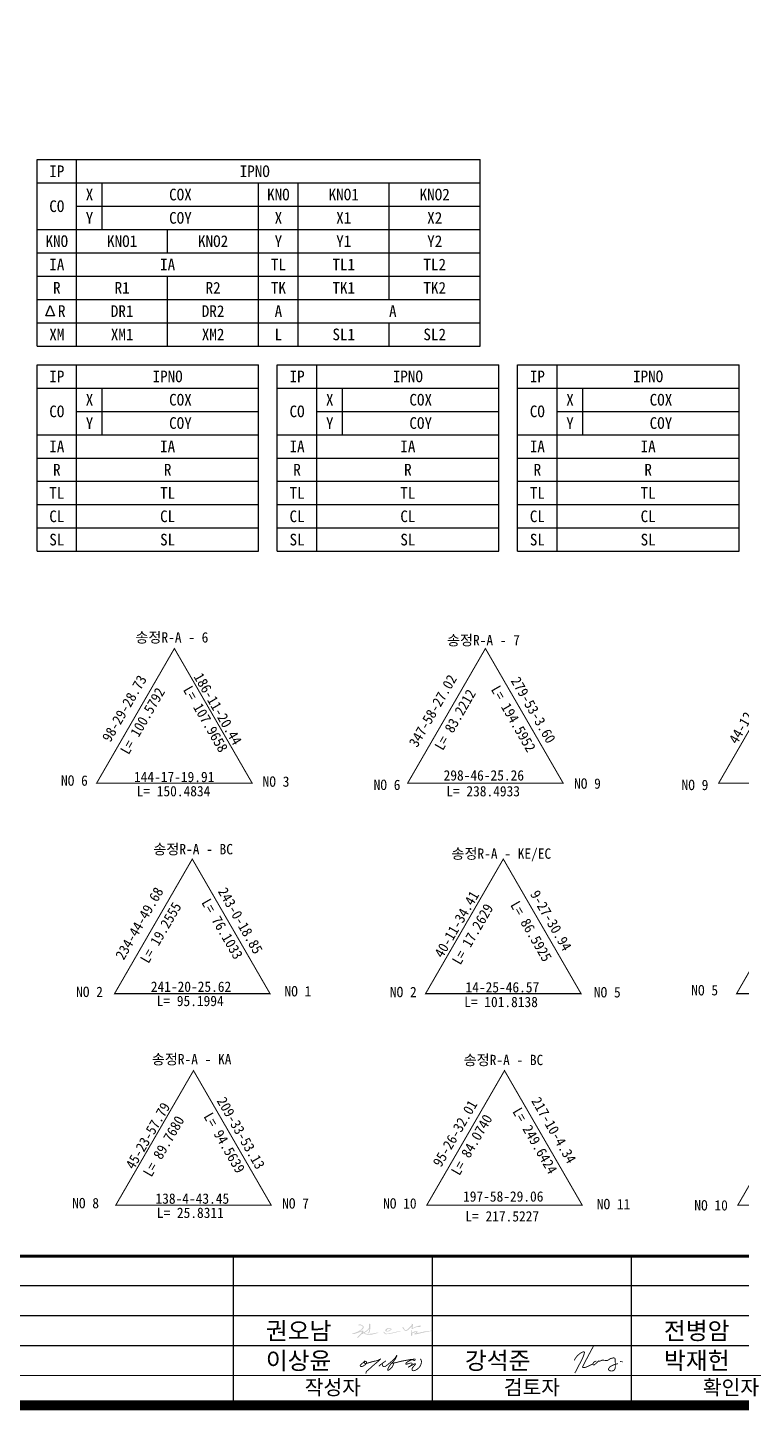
# Model space of a CAD drawing. Header units: millimetres. Extents: x 6226 to 8245, y 797 to 2223.
# Drawn here: x 7258 to 7602, y 843 to 1510 of the extents above; entities that cross this region are included whole.
import ezdxf
from ezdxf.enums import TextEntityAlignment as Align

# ---------------------------------------------------------------- set-up
doc = ezdxf.new("R2010")
doc.units = ezdxf.units.MM
for name, color, linetype in [('CA-ALGN-IPLN', 1, 'Continuous'), ('CA-ALGN-TEXT', 3, 'Continuous'), ('CA-TABL-LIN1', 4, 'Continuous'), ('CA-TABL-LIN2', 1, 'Continuous'), ('CA-TABL-TEX1', 6, 'Continuous'), ('CA-TABL-TEX2', 3, 'Continuous'), ('CA-TEXT', 3, 'Continuous'), ('CX-BORD', 3, 'Continuous'), ('CX-BORD-LIN1', 4, 'Continuous'), ('CX-BORD-LIN2', 3, 'Continuous'), ('CX-BORD-TEX2', 7, 'Continuous'), ('CX-BORD-TEX3', 6, 'Continuous')]:
    doc.layers.add(name, color=color, linetype=linetype)
doc.styles.add('GTXT', font='DotumChe.ttf')
doc.styles.add('TB_TEXT', font='DotumChe.ttf')
doc.styles.add('TB_WBTXT', font='H2GTRE.TTF')
doc.styles.add('TB_WMTXT', font='DotumChe.ttf')

# ---------------------------------------------------------------- blocks, each defined once
blk = doc.blocks.new('CXBLKA1-KHCA')
at = {"layer": 'CX-BORD-TEX3'}
h = blk.add_hatch(color=256, dxfattribs=at)
h.paths.add_polyline_path([(481.93, 15.09), (481.68, 15.1), (481.75, 14.96), (481.72, 14.16), (481.66, 14.08), (481.87, 13.97), (481.97, 14.14), (481.94, 14.52), (482.13, 14.55), (482.57, 14.75), (482.75, 14.73), (482.51, 14.47), (482.34, 14.39), (482.35, 14.28), (482.77, 14.29), (484.64, 14.73), (486.14, 15), (486.02, 15.04), (484.55, 14.88), (482.96, 14.53), (482.82, 14.46), (482.73, 14.5), (482.99, 14.68), (483.02, 14.84), (482.75, 14.89), (482.47, 14.88), (481.97, 14.65), (481.93, 14.68)])
h.paths.add_polyline_path([(480.18, 15.71), (480.24, 15.63), (480.44, 15.22), (480.58, 15.09), (480.73, 15.08), (481.25, 15.51), (481.83, 16.14), (481.87, 16.19), (481.86, 16.4), (482.11, 16.34), (482.02, 15.59), (482.11, 15.56), (482.64, 15.82), (483.5, 16.05), (483.73, 16.03), (483.67, 15.89), (483.43, 15.76), (482.75, 15.72), (482.09, 15.44), (481.99, 15.32), (481.8, 15.33), (481.84, 15.53), (481.87, 15.92), (481.57, 15.57), (481.22, 15.23), (480.76, 14.94), (480.49, 14.96), (480.11, 15.44), (479.94, 15.61), (479.99, 15.7)])
h.paths.add_polyline_path([(476.3, 14.78), (476.28, 14.78), (476.36, 14.73), (476.42, 14.66), (476.61, 14.45), (477.01, 14.41), (477.67, 14.54), (479.04, 14.86), (479.5, 14.94), (479.62, 14.91), (479.19, 14.79), (477.97, 14.49), (477.16, 14.32), (476.62, 14.31), (476.25, 14.52), (476.19, 14.71), (476.21, 14.82)])
h.paths.add_polyline_path([(476.88, 15.46), (476.74, 15.36), (476.53, 15.14), (476.57, 14.94), (476.82, 14.84), (477.28, 14.88), (477.79, 15.22), (477.77, 15.4), (477.62, 15.46), (477.12, 15.48), (477.03, 15.55)])
h.paths.add_polyline_path([(476.93, 15.29), (476.89, 15.22), (476.76, 15.02), (476.83, 14.94), (477.19, 15), (477.58, 15.24), (477.6, 15.33), (477.12, 15.35)], flags=16)
h.paths.add_polyline_path([(471.54, 16.27), (471.1, 16.24), (471.09, 16.19), (471.13, 16.11), (471.59, 16.12), (472, 15.88), (471.98, 15.61), (471.72, 15.27), (471.08, 14.85), (470.11, 14.48), (469.86, 14.48), (469.97, 14.34), (470.19, 14.32), (471.26, 14.68), (471.9, 14.85), (471.84, 14.67), (470.88, 13.69), (470.88, 13.61), (471.06, 13.59), (471.77, 14.33), (471.99, 14.32), (472.08, 14.48), (472.22, 14.51), (472.42, 14.34), (472.85, 14.24), (473.85, 14.23), (475.16, 14.58), (475.17, 14.63), (474.83, 14.62), (473.8, 14.41), (472.93, 14.33), (472.38, 14.54), (472.46, 14.67), (472.85, 14.9), (473.3, 15.34), (473.3, 15.12), (473.21, 14.71), (472.93, 14.52), (473.17, 14.48), (473.4, 14.71), (473.5, 15.3), (473.52, 16.32), (473.38, 16.41), (473.24, 16.39), (473.27, 15.61), (473.26, 15.56), (472.86, 15.11), (472.3, 14.73), (472.17, 14.72), (472.1, 14.64), (472.05, 14.69), (472.15, 14.87), (472.13, 15.01), (471.87, 15.02), (471.21, 14.78), (471.8, 15.14), (472.19, 15.56), (472.2, 15.88), (471.97, 16.07)])
at = {"layer": 'CX-BORD-LIN1', "const_width": 2}
blk.add_lwpolyline([(796, 0), (0, 0), (0, 554), (796, 554)], close=True, dxfattribs=at)
at = {"layer": 'CX-BORD-LIN1'}
for points, const_width in [([(796, 30), (0, 30)], 0.6), ([(566, 6), (270, 6)], 0.2)]:
    blk.add_lwpolyline(points, dxfattribs=dict(at, const_width=const_width))
for points in [[(446, 0), (446, 30)], [(486, 0), (486, 30)], [(526, 0), (526, 30)]]:
    blk.add_lwpolyline(points, dxfattribs=at)
at = {"layer": 'CX-BORD-LIN2'}
for points in [[(566, 24), (270, 24)], [(566, 18), (270, 18)], [(566, 12), (270, 12)]]:
    blk.add_lwpolyline(points, dxfattribs=at)
at = {"layer": 'CX-BORD-TEX3', "const_width": 0.18}
for points in [[(518.44, 12.06), (518.19, 11.58), (517.93, 11.1), (517.67, 10.61), (517.41, 10.12), (517.17, 9.67), (516.94, 9.24), (516.74, 8.86), (516.57, 8.54), (516.44, 8.28), (516.34, 8.08), (516.27, 7.94), (516.22, 7.84), (516.19, 7.77), (516.18, 7.73), (516.18, 7.71), (516.18, 7.7), (516.19, 7.69), (516.2, 7.68), (516.21, 7.67), (516.22, 7.66), (516.23, 7.65), (516.24, 7.64), (516.26, 7.63), (516.27, 7.63), (516.28, 7.62), (516.3, 7.61), (516.31, 7.61), (516.33, 7.6), (516.35, 7.6), (516.36, 7.6), (516.38, 7.59), (516.4, 7.59), (516.42, 7.59), (516.44, 7.59), (516.46, 7.59), (516.48, 7.59), (516.51, 7.59), (516.53, 7.59), (516.56, 7.59), (516.58, 7.6), (516.61, 7.6), (516.64, 7.61), (516.68, 7.62), (516.73, 7.63), (516.78, 7.65), (516.85, 7.68), (516.93, 7.71), (517.03, 7.75), (517.15, 7.8), (517.28, 7.86), (517.42, 7.92), (517.58, 7.99), (517.74, 8.07), (517.9, 8.15), (518.06, 8.23), (518.22, 8.32)], [(472.49, 8.98), (472.36, 8.85), (472.25, 8.74), (472.15, 8.65), (472.07, 8.57), (471.99, 8.51), (471.93, 8.46), (471.88, 8.42), (471.83, 8.38), (471.79, 8.34), (471.75, 8.31), (471.71, 8.28), (471.68, 8.24), (471.65, 8.21), (471.62, 8.18), (471.6, 8.16), (471.58, 8.13), (471.56, 8.1), (471.54, 8.08), (471.52, 8.05), (471.51, 8.03), (471.5, 8.01), (471.5, 7.98), (471.5, 7.96), (471.51, 7.94), (471.52, 7.91), (471.54, 7.89), (471.56, 7.86), (471.59, 7.84), (471.62, 7.82), (471.65, 7.81), (471.7, 7.8), (471.74, 7.8), (471.79, 7.8), (471.84, 7.81), (471.9, 7.83), (471.96, 7.85), (472.02, 7.87), (472.08, 7.9), (472.14, 7.94), (472.2, 7.97), (472.27, 8.01), (472.33, 8.06), (472.39, 8.1), (472.45, 8.14), (472.5, 8.19), (472.56, 8.24), (472.6, 8.28), (472.64, 8.33), (472.68, 8.37), (472.71, 8.42), (472.73, 8.46), (472.75, 8.51), (472.76, 8.55), (472.77, 8.59), (472.77, 8.63), (472.77, 8.67), (472.76, 8.7), (472.74, 8.74), (472.72, 8.77), (472.7, 8.8), (472.67, 8.83), (472.65, 8.85), (472.61, 8.86), (472.58, 8.86), (472.54, 8.86), (472.51, 8.85), (472.47, 8.83), (472.44, 8.81), (472.4, 8.78), (472.37, 8.75), (472.35, 8.72), (472.33, 8.69), (472.31, 8.65), (472.3, 8.62), (472.3, 8.6), (472.3, 8.57), (472.31, 8.55), (472.33, 8.52), (472.34, 8.5), (472.37, 8.49), (472.4, 8.48), (472.43, 8.47), (472.47, 8.46), (472.51, 8.46), (472.56, 8.46), (472.61, 8.46), (472.67, 8.46), (472.73, 8.47), (472.79, 8.48), (472.86, 8.49), (472.94, 8.5), (473.01, 8.51), (473.09, 8.53), (473.17, 8.55), (473.26, 8.57), (473.34, 8.59), (473.43, 8.62), (473.52, 8.65), (473.6, 8.67), (473.69, 8.7), (473.78, 8.73), (473.86, 8.76), (473.95, 8.78), (474.03, 8.81), (474.11, 8.83), (474.19, 8.84), (474.26, 8.86), (474.34, 8.87), (474.41, 8.88), (474.48, 8.9), (474.55, 8.91), (474.62, 8.92), (474.69, 8.94), (474.76, 8.96), (474.83, 8.98), (474.9, 9.01), (474.98, 9.03), (475.05, 9.06), (475.12, 9.09), (475.2, 9.13), (475.27, 9.17), (475.35, 9.21), (475.41, 9.24), (475.47, 9.27), (475.52, 9.29), (475.55, 9.3), (475.55, 9.29), (475.54, 9.27), (475.5, 9.22), (475.43, 9.16), (475.35, 9.08), (475.25, 8.99), (475.15, 8.9), (475.03, 8.8), (474.92, 8.7), (474.8, 8.61), (474.7, 8.52), (474.59, 8.43), (474.5, 8.35), (474.4, 8.27), (474.31, 8.2), (474.23, 8.13), (474.14, 8.05), (474.05, 7.98), (473.97, 7.9), (473.88, 7.82), (473.8, 7.75), (473.71, 7.67), (473.63, 7.59), (473.54, 7.51), (473.46, 7.44), (473.38, 7.37), (473.3, 7.3), (473.23, 7.24), (473.15, 7.18), (473.08, 7.12), (473.02, 7.06), (472.95, 7.01), (472.89, 6.95), (472.84, 6.89), (472.79, 6.83), (472.74, 6.77), (472.7, 6.71), (472.68, 6.65), (472.66, 6.58), (472.65, 6.5), (472.66, 6.43), (472.68, 6.35)], [(476.65, 8.96), (476.43, 8.79), (476.23, 8.65), (476.06, 8.52), (475.91, 8.42), (475.78, 8.32), (475.66, 8.25), (475.57, 8.18), (475.49, 8.12), (475.43, 8.07), (475.38, 8.02), (475.34, 7.98), (475.31, 7.95), (475.3, 7.93), (475.3, 7.91), (475.3, 7.91), (475.31, 7.91), (475.33, 7.93), (475.36, 7.95), (475.39, 7.98), (475.42, 8.01), (475.46, 8.05), (475.5, 8.09), (475.54, 8.13), (475.59, 8.17), (475.63, 8.21), (475.67, 8.24), (475.72, 8.27), (475.76, 8.3), (475.79, 8.32), (475.83, 8.33), (475.86, 8.34), (475.88, 8.33), (475.9, 8.32), (475.92, 8.31), (475.93, 8.29), (475.94, 8.26), (475.95, 8.22), (475.95, 8.19), (475.96, 8.15), (475.96, 8.11), (475.97, 8.07), (475.98, 8.03), (475.99, 7.99), (476.01, 7.95), (476.03, 7.91), (476.05, 7.88), (476.08, 7.85), (476.1, 7.82), (476.14, 7.8), (476.18, 7.78), (476.22, 7.77), (476.27, 7.77), (476.32, 7.77), (476.37, 7.78), (476.43, 7.79), (476.49, 7.81), (476.55, 7.85), (476.62, 7.89), (476.69, 7.93), (476.77, 7.99), (476.85, 8.05), (476.93, 8.11), (477.01, 8.18), (477.09, 8.25), (477.18, 8.32), (477.27, 8.39), (477.36, 8.46), (477.45, 8.54), (477.55, 8.62), (477.64, 8.7), (477.73, 8.78), (477.83, 8.86), (477.92, 8.95), (478.02, 9.03), (478.11, 9.12), (478.2, 9.21), (478.28, 9.29), (478.36, 9.37), (478.43, 9.45), (478.5, 9.53), (478.56, 9.61), (478.61, 9.67), (478.65, 9.74), (478.69, 9.8), (478.72, 9.85), (478.75, 9.9), (478.77, 9.94), (478.79, 9.97), (478.81, 9.99), (478.83, 10.01), (478.84, 10.01), (478.85, 10.01), (478.86, 10), (478.86, 9.97), (478.85, 9.94), (478.84, 9.89), (478.81, 9.83), (478.78, 9.76), (478.74, 9.68), (478.7, 9.59), (478.65, 9.5), (478.6, 9.41), (478.55, 9.32), (478.49, 9.23), (478.43, 9.15), (478.37, 9.07), (478.31, 9), (478.25, 8.92), (478.19, 8.86), (478.13, 8.79), (478.07, 8.73), (478.01, 8.67), (477.95, 8.61), (477.9, 8.56), (477.84, 8.5), (477.79, 8.45), (477.74, 8.39), (477.69, 8.34), (477.63, 8.28), (477.58, 8.22), (477.54, 8.15), (477.49, 8.09), (477.44, 8.02), (477.4, 7.95), (477.35, 7.88), (477.31, 7.81), (477.27, 7.74), (477.23, 7.67), (477.2, 7.61), (477.16, 7.55), (477.13, 7.5), (477.11, 7.45), (477.08, 7.4), (477.06, 7.35), (477.04, 7.31), (477.03, 7.26), (477.02, 7.22), (477.01, 7.18), (477.01, 7.15), (477.01, 7.12), (477.02, 7.09), (477.03, 7.07), (477.05, 7.06), (477.08, 7.05), (477.11, 7.05), (477.15, 7.06), (477.19, 7.08), (477.23, 7.1), (477.28, 7.13), (477.33, 7.17), (477.39, 7.21), (477.44, 7.25), (477.5, 7.29), (477.56, 7.34), (477.61, 7.39), (477.67, 7.44), (477.72, 7.5), (477.77, 7.55), (477.82, 7.6), (477.86, 7.66), (477.9, 7.71), (477.93, 7.76), (477.96, 7.81), (477.99, 7.86), (478.01, 7.91), (478.04, 7.95), (478.06, 8), (478.08, 8.04), (478.1, 8.09), (478.11, 8.13), (478.13, 8.17), (478.15, 8.21), (478.16, 8.24), (478.17, 8.28), (478.18, 8.31), (478.18, 8.34), (478.18, 8.37), (478.18, 8.39), (478.17, 8.41), (478.16, 8.43), (478.15, 8.45), (478.13, 8.46), (478.12, 8.47), (478.1, 8.48), (478.09, 8.49), (478.07, 8.49), (478.06, 8.49), (478.06, 8.49), (478.06, 8.5), (478.08, 8.5), (478.1, 8.5), (478.14, 8.51), (478.19, 8.52), (478.26, 8.53), (478.34, 8.54), (478.42, 8.56), (478.52, 8.57), (478.62, 8.59), (478.73, 8.61), (478.83, 8.64), (478.94, 8.66), (479.04, 8.69), (479.15, 8.72), (479.25, 8.75), (479.36, 8.78), (479.48, 8.81), (479.59, 8.83), (479.72, 8.86), (479.84, 8.89), (479.97, 8.92), (480.11, 8.94), (480.24, 8.97), (480.38, 8.99), (480.51, 9.02), (480.64, 9.04), (480.77, 9.06), (480.89, 9.08), (481, 9.1), (481.11, 9.12), (481.21, 9.14), (481.3, 9.15), (481.39, 9.17), (481.47, 9.18), (481.54, 9.2), (481.61, 9.21), (481.67, 9.22), (481.72, 9.22), (481.77, 9.23), (481.81, 9.23), (481.85, 9.23), (481.9, 9.22), (481.94, 9.21), (481.98, 9.19), (482.02, 9.17), (482.06, 9.15), (482.1, 9.13), (482.14, 9.1), (482.18, 9.08), (482.22, 9.06), (482.26, 9.05), (482.3, 9.04), (482.34, 9.03), (482.38, 9.03), (482.41, 9.04), (482.45, 9.05), (482.47, 9.06), (482.49, 9.08), (482.51, 9.11), (482.52, 9.13), (482.53, 9.16), (482.53, 9.19), (482.52, 9.22), (482.51, 9.25), (482.5, 9.27), (482.48, 9.3), (482.46, 9.31), (482.43, 9.32), (482.4, 9.33), (482.36, 9.33), (482.33, 9.32), (482.28, 9.31), (482.23, 9.3), (482.18, 9.29), (482.11, 9.27), (482.05, 9.24), (481.97, 9.22), (481.89, 9.19), (481.81, 9.16), (481.73, 9.13), (481.64, 9.09), (481.55, 9.05), (481.47, 9.01), (481.38, 8.97), (481.3, 8.92), (481.22, 8.88), (481.14, 8.83), (481.07, 8.78), (481, 8.74), (480.94, 8.69), (480.88, 8.65), (480.83, 8.61), (480.79, 8.57), (480.75, 8.53), (480.72, 8.5), (480.7, 8.47), (480.68, 8.44), (480.67, 8.41), (480.66, 8.39), (480.66, 8.36), (480.66, 8.34), (480.67, 8.32), (480.68, 8.31), (480.7, 8.29), (480.73, 8.29), (480.76, 8.28), (480.8, 8.28), (480.85, 8.29), (480.9, 8.3), (480.96, 8.31), (481.02, 8.33), (481.09, 8.35), (481.15, 8.37), (481.21, 8.39), (481.27, 8.41), (481.33, 8.43), (481.38, 8.44), (481.43, 8.46), (481.48, 8.47), (481.52, 8.49), (481.56, 8.5), (481.6, 8.51), (481.64, 8.51), (481.68, 8.52), (481.72, 8.52), (481.75, 8.52), (481.78, 8.51), (481.81, 8.51), (481.84, 8.5), (481.86, 8.49), (481.88, 8.47), (481.9, 8.45), (481.91, 8.43), (481.92, 8.4), (481.92, 8.37), (481.91, 8.34), (481.91, 8.31), (481.89, 8.28), (481.87, 8.24), (481.85, 8.2), (481.82, 8.16), (481.79, 8.13), (481.75, 8.09), (481.71, 8.05), (481.67, 8.01), (481.63, 7.98), (481.58, 7.94), (481.53, 7.91), (481.48, 7.88), (481.44, 7.85), (481.39, 7.82), (481.34, 7.8), (481.3, 7.78), (481.26, 7.76), (481.23, 7.74), (481.2, 7.72), (481.18, 7.71), (481.16, 7.7), (481.16, 7.69), (481.16, 7.69), (481.18, 7.7), (481.2, 7.71), (481.24, 7.73), (481.3, 7.75), (481.36, 7.79), (481.44, 7.83), (481.52, 7.87), (481.6, 7.91), (481.69, 7.96), (481.78, 8.01), (481.86, 8.05), (481.93, 8.1), (482, 8.14), (482.06, 8.17), (482.12, 8.2), (482.17, 8.23), (482.22, 8.26), (482.27, 8.29), (482.32, 8.31), (482.37, 8.32), (482.41, 8.34), (482.46, 8.35), (482.49, 8.36), (482.53, 8.36), (482.56, 8.35), (482.58, 8.35), (482.59, 8.33), (482.6, 8.32), (482.59, 8.29), (482.58, 8.26), (482.56, 8.23), (482.54, 8.19), (482.51, 8.15), (482.47, 8.11), (482.44, 8.07), (482.4, 8.02), (482.36, 7.97), (482.31, 7.93), (482.27, 7.88), (482.23, 7.83), (482.19, 7.78), (482.15, 7.74), (482.11, 7.69), (482.08, 7.65), (482.05, 7.61), (482.02, 7.58), (482, 7.54), (481.98, 7.51), (481.96, 7.47), (481.94, 7.44), (481.93, 7.4), (481.92, 7.37), (481.92, 7.33), (481.91, 7.3), (481.91, 7.26), (481.91, 7.22), (481.92, 7.19), (481.93, 7.15), (481.94, 7.12), (481.96, 7.09), (481.98, 7.06), (482, 7.04), (482.03, 7.01), (482.06, 7), (482.09, 6.98), (482.13, 6.97), (482.17, 6.96), (482.22, 6.96), (482.27, 6.97), (482.33, 6.97), (482.39, 6.99), (482.45, 7.01), (482.51, 7.03), (482.57, 7.05), (482.63, 7.08), (482.69, 7.11), (482.75, 7.15), (482.81, 7.18), (482.87, 7.22), (482.93, 7.26), (482.99, 7.31), (483.05, 7.35), (483.11, 7.4), (483.16, 7.45), (483.22, 7.5), (483.28, 7.55), (483.33, 7.6), (483.38, 7.66), (483.43, 7.72), (483.48, 7.78), (483.52, 7.85), (483.56, 7.92), (483.6, 8), (483.63, 8.08), (483.66, 8.16), (483.69, 8.23), (483.72, 8.31), (483.74, 8.39), (483.75, 8.46), (483.77, 8.52), (483.78, 8.58), (483.79, 8.64), (483.79, 8.7), (483.8, 8.75), (483.8, 8.8), (483.79, 8.85), (483.79, 8.91), (483.78, 8.96), (483.77, 9.01), (483.75, 9.06), (483.73, 9.12), (483.7, 9.17), (483.67, 9.23), (483.62, 9.29), (483.56, 9.35)], [(514.52, 9.01), (514.56, 9.1), (514.59, 9.19), (514.63, 9.27), (514.68, 9.35), (514.72, 9.42), (514.76, 9.49), (514.81, 9.56), (514.85, 9.62), (514.89, 9.68), (514.93, 9.73), (514.98, 9.78), (515.02, 9.83), (515.06, 9.88), (515.11, 9.93), (515.15, 9.97), (515.2, 10.02), (515.24, 10.07), (515.29, 10.11), (515.34, 10.16), (515.39, 10.2), (515.44, 10.24), (515.49, 10.29), (515.54, 10.33), (515.59, 10.37), (515.63, 10.4), (515.68, 10.44), (515.73, 10.47), (515.77, 10.5), (515.82, 10.53), (515.86, 10.56), (515.9, 10.58), (515.95, 10.61), (515.99, 10.63), (516.03, 10.65), (516.07, 10.67), (516.11, 10.69), (516.15, 10.7), (516.19, 10.72), (516.23, 10.73), (516.26, 10.74), (516.3, 10.75), (516.33, 10.75), (516.36, 10.76), (516.38, 10.76), (516.41, 10.76), (516.43, 10.76), (516.46, 10.76), (516.47, 10.76), (516.49, 10.75), (516.51, 10.75), (516.52, 10.74), (516.53, 10.73), (516.54, 10.72), (516.55, 10.71), (516.56, 10.69), (516.56, 10.68), (516.56, 10.66), (516.56, 10.63), (516.56, 10.61), (516.56, 10.58), (516.55, 10.55), (516.54, 10.51), (516.53, 10.46), (516.52, 10.41), (516.5, 10.36), (516.48, 10.29), (516.46, 10.22), (516.43, 10.14), (516.4, 10.06), (516.37, 9.97), (516.33, 9.87), (516.29, 9.77), (516.24, 9.65), (516.18, 9.5), (516.08, 9.3), (515.93, 9.01), (515.73, 8.6), (515.45, 8.07), (515.09, 7.37), (514.62, 6.48)], [(518.93, 8.89), (518.84, 8.87), (518.77, 8.85), (518.7, 8.83), (518.65, 8.81), (518.6, 8.79), (518.56, 8.77), (518.53, 8.75), (518.5, 8.73), (518.48, 8.7), (518.45, 8.68), (518.43, 8.66), (518.41, 8.64), (518.39, 8.62), (518.37, 8.59), (518.36, 8.57), (518.34, 8.55), (518.33, 8.52), (518.32, 8.5), (518.31, 8.48), (518.3, 8.45), (518.29, 8.43), (518.28, 8.41), (518.28, 8.38), (518.27, 8.36), (518.27, 8.34), (518.27, 8.32), (518.27, 8.3), (518.27, 8.28), (518.27, 8.26), (518.27, 8.25), (518.28, 8.23), (518.28, 8.21), (518.29, 8.2), (518.3, 8.19), (518.31, 8.17), (518.32, 8.16), (518.34, 8.15), (518.35, 8.14), (518.37, 8.13), (518.39, 8.13), (518.4, 8.12), (518.42, 8.12), (518.44, 8.12), (518.46, 8.12), (518.48, 8.13), (518.5, 8.13), (518.52, 8.14), (518.54, 8.15), (518.56, 8.16), (518.58, 8.17), (518.6, 8.19), (518.64, 8.22), (518.67, 8.25), (518.72, 8.29), (518.77, 8.34), (518.83, 8.4), (518.91, 8.47), (518.99, 8.55), (519.08, 8.64), (519.16, 8.72), (519.24, 8.8), (519.31, 8.87), (519.35, 8.93), (519.38, 8.98)], [(519.38, 8.98), (519.39, 8.96), (519.4, 8.94), (519.41, 8.92), (519.42, 8.91), (519.43, 8.9), (519.44, 8.89), (519.45, 8.89), (519.46, 8.88), (519.47, 8.88), (519.48, 8.88), (519.49, 8.87), (519.5, 8.87), (519.51, 8.87), (519.52, 8.87), (519.54, 8.87), (519.55, 8.87), (519.56, 8.87), (519.58, 8.87), (519.59, 8.88), (519.61, 8.88), (519.63, 8.89), (519.66, 8.9), (519.69, 8.91), (519.72, 8.92), (519.76, 8.94), (519.8, 8.95), (519.85, 8.97), (519.89, 8.99), (519.94, 9.01), (519.98, 9.03), (520.02, 9.05), (520.06, 9.06), (520.08, 9.07), (520.11, 9.08), (520.13, 9.09), (520.14, 9.09), (520.15, 9.1), (520.16, 9.1), (520.17, 9.1), (520.18, 9.1), (520.19, 9.1), (520.2, 9.1), (520.22, 9.1), (520.23, 9.09), (520.26, 9.09), (520.29, 9.09), (520.32, 9.08), (520.37, 9.08), (520.42, 9.07), (520.48, 9.06), (520.54, 9.06), (520.61, 9.05), (520.68, 9.04), (520.74, 9.03), (520.8, 9.02), (520.86, 9.02), (520.9, 9.01), (520.94, 9.01), (520.97, 9.01), (520.99, 9), (521.01, 9), (521.02, 9), (521.04, 9), (521.05, 9), (521.06, 9), (521.07, 9), (521.08, 9.01), (521.1, 9.01), (521.11, 9.01), (521.12, 9.01), (521.14, 9.02), (521.15, 9.02), (521.16, 9.03), (521.18, 9.03), (521.2, 9.04), (521.21, 9.05), (521.24, 9.06), (521.26, 9.07), (521.29, 9.09), (521.32, 9.11), (521.36, 9.13), (521.4, 9.16), (521.44, 9.18), (521.48, 9.21), (521.53, 9.24), (521.57, 9.27), (521.61, 9.29), (521.64, 9.31), (521.67, 9.33), (521.7, 9.35), (521.72, 9.36), (521.74, 9.37), (521.76, 9.38), (521.78, 9.39), (521.81, 9.4), (521.83, 9.41), (521.86, 9.42), (521.89, 9.43), (521.92, 9.44), (521.96, 9.45), (521.99, 9.46), (522.03, 9.47), (522.07, 9.48), (522.11, 9.49), (522.15, 9.5), (522.18, 9.51), (522.22, 9.52), (522.26, 9.53), (522.29, 9.53), (522.32, 9.54), (522.36, 9.54), (522.38, 9.54), (522.41, 9.54), (522.43, 9.54), (522.46, 9.54), (522.48, 9.54), (522.49, 9.53), (522.51, 9.53), (522.53, 9.53), (522.54, 9.52), (522.56, 9.52), (522.57, 9.51), (522.58, 9.5), (522.59, 9.5), (522.61, 9.49), (522.62, 9.48), (522.63, 9.47), (522.64, 9.47), (522.65, 9.46), (522.66, 9.45), (522.66, 9.44), (522.67, 9.43), (522.68, 9.42), (522.69, 9.41), (522.69, 9.4), (522.7, 9.39), (522.7, 9.38), (522.71, 9.36), (522.71, 9.34), (522.72, 9.31), (522.72, 9.27), (522.73, 9.22), (522.73, 9.15), (522.74, 9.06), (522.74, 8.95), (522.75, 8.82), (522.75, 8.68), (522.76, 8.53), (522.76, 8.39), (522.77, 8.25), (522.77, 8.11), (522.77, 8), (522.77, 7.9), (522.77, 7.82), (522.77, 7.75), (522.77, 7.7), (522.76, 7.66), (522.76, 7.62), (522.75, 7.59), (522.75, 7.56), (522.74, 7.53), (522.73, 7.5), (522.72, 7.46), (522.71, 7.43), (522.7, 7.4), (522.69, 7.37), (522.68, 7.34), (522.67, 7.31), (522.65, 7.28), (522.64, 7.26), (522.63, 7.23), (522.61, 7.21), (522.6, 7.18), (522.58, 7.16), (522.57, 7.14), (522.55, 7.12), (522.53, 7.1), (522.51, 7.08), (522.49, 7.06), (522.47, 7.04), (522.45, 7.03), (522.43, 7.02), (522.41, 7), (522.39, 6.99), (522.36, 6.98), (522.34, 6.97), (522.32, 6.96), (522.29, 6.95), (522.27, 6.95), (522.24, 6.94), (522.22, 6.93), (522.19, 6.93), (522.16, 6.92), (522.14, 6.92), (522.11, 6.92), (522.09, 6.91), (522.06, 6.91), (522.04, 6.91), (522.01, 6.91), (521.99, 6.91), (521.97, 6.91), (521.94, 6.91), (521.92, 6.91), (521.9, 6.91), (521.87, 6.92), (521.85, 6.92), (521.83, 6.92), (521.8, 6.93), (521.78, 6.93), (521.75, 6.94), (521.73, 6.95), (521.7, 6.95), (521.67, 6.96), (521.65, 6.97), (521.62, 6.98), (521.6, 6.99), (521.58, 7), (521.55, 7.01), (521.53, 7.02), (521.52, 7.04), (521.5, 7.05), (521.48, 7.06), (521.47, 7.07), (521.45, 7.09), (521.44, 7.1), (521.43, 7.11), (521.42, 7.13), (521.41, 7.14), (521.4, 7.16), (521.4, 7.17), (521.39, 7.19), (521.39, 7.2), (521.39, 7.22), (521.39, 7.24), (521.39, 7.26), (521.39, 7.27), (521.39, 7.29), (521.4, 7.31), (521.4, 7.33), (521.41, 7.35), (521.42, 7.37), (521.43, 7.39), (521.44, 7.41), (521.45, 7.43), (521.46, 7.45), (521.47, 7.47), (521.49, 7.5), (521.5, 7.52), (521.52, 7.54), (521.54, 7.56), (521.55, 7.58), (521.57, 7.61), (521.59, 7.63), (521.62, 7.65), (521.64, 7.68), (521.66, 7.7), (521.69, 7.72), (521.71, 7.74), (521.74, 7.76), (521.77, 7.78), (521.8, 7.8), (521.83, 7.82), (521.86, 7.84), (521.89, 7.86), (521.93, 7.89), (521.96, 7.91), (522, 7.93), (522.03, 7.95), (522.07, 7.97), (522.11, 7.99), (522.14, 8.01), (522.18, 8.02), (522.21, 8.04), (522.25, 8.06), (522.28, 8.08), (522.32, 8.09), (522.37, 8.11), (522.42, 8.13), (522.47, 8.15), (522.54, 8.17), (522.61, 8.2), (522.69, 8.23), (522.78, 8.26), (522.88, 8.29), (522.98, 8.32), (523.09, 8.34), (523.2, 8.37), (523.32, 8.39)], [(523.73, 8.84), (523.78, 8.82), (523.85, 8.8), (523.92, 8.79), (523.99, 8.78), (524.05, 8.78), (524.12, 8.77), (524.18, 8.77), (524.22, 8.78)]]:
    blk.add_lwpolyline(points, dxfattribs=at)
at = {"layer": 'CX-BORD-LIN1', "style": 'TB_TEXT'}
for tag, height, p in [('TR_RNUM4', 3, (285.11, 26.64)), ('TR_RDAT4', 3.5, (317.5, 27)), ('TR_DGN4', 3.5, (459.12, 27)), ('TR_CHK4', 3.5, (499.12, 27)), ('TR_APP4', 3.5, (539.12, 27)), ('TR_RDAT3', 3.5, (317.5, 21)), ('TR_DGN3', 3.5, (459.12, 21)), ('TR_CHK3', 3.5, (499.12, 21)), ('TR_APP3', 3.5, (539.12, 21)), ('TR_RNUM3', 3, (285.11, 20.64)), ('TR_RDAT2', 3.5, (317.5, 15)), ('TR_DGN2', 3.5, (459.12, 15)), ('TR_CHK2', 3.5, (499.12, 15)), ('TR_APP2', 3.5, (539.12, 15)), ('TR_RNUM2', 3, (285.11, 14.64)), ('TR_RNUM1', 3, (285.11, 8.64)), ('TR_RDAT1', 3.5, (317.5, 9)), ('TR_DGN1', 3.5, (459.12, 9)), ('TR_CHK1', 3.5, (499.12, 9)), ('TR_APP1', 3.5, (539.12, 9))]:
    blk.add_attdef(tag, text='', height=height, dxfattribs=at).set_placement(p, align=Align.MIDDLE_CENTER)
for tag, p in [('TR_RCON4', (342.3, 27)), ('TR_RCON3', (342.3, 21)), ('TR_RCON2', (342.3, 15)), ('TR_RCON1', (342.3, 9))]:
    blk.add_attdef(tag, text='', height=3.5, dxfattribs=at).set_placement(p, align=Align.MIDDLE_LEFT)
at = {"layer": 'CX-BORD-LIN2', "style": 'TB_TEXT'}
blk.add_attdef('TD_VERSION', text='', height=3, rotation=90, dxfattribs=at).set_placement((800.5, 48.01), align=Align.MIDDLE_CENTER)
at = {"layer": 'CX-BORD-TEX2', "style": 'TB_WMTXT'}
for tag, height, p in [('TB_CNAME', 5, (15.34, 531.83)), ('TB_CSCOP', 4, (16.63, 523.83))]:
    blk.add_attdef(tag, text='', height=height, dxfattribs=at).set_placement(p, align=Align.BOTTOM_LEFT)
at = {"layer": 'CX-BORD-TEX2', "style": 'TB_WBTXT'}
for tag, height, p in [('TB_MTITIL', 10, (398, 533.33)), ('TB_STITL', 7, (398, 518.33))]:
    blk.add_attdef(tag, text='', height=height, dxfattribs=at).set_placement(p, align=Align.MIDDLE_CENTER)
at = {"layer": 'CX-BORD-TEX3', "style": 'TB_TEXT'}
for s, p in [('작성자', (466, 3.66)), ('검토자', (506, 3.66)), ('확인자', (546, 3.66))]:
    blk.add_text(s, height=3, dxfattribs=at).set_placement(p, align=Align.MIDDLE)
for tag, height, p in [('TD_DCOMP', 4.5, (217.5, 25)), ('TD_CSECT', 4.5, (611, 25)), ('TD_CDIST', 4.5, (656, 25)), ('TD_DNAME_TOP', 4.5, (755, 25)), ('TD_DNAME_MAIN', 4.5, (755, 19.01)), ('TD_CCOMP', 4.5, (217.5, 15)), ('TD_HSCAL', 4.5, (626.7, 15.24)), ('TD_VSCAL', 4.5, (655.78, 15.24)), ('TD_DNAME_BOT', 3, (755, 13.65)), ('TD_CNAME', 5, (65, 5.75)), ('TD_FIELD', 4.5, (182.5, 5.53)), ('TD_CSTEP', 4.5, (253.24, 5.53)), ('TD_DWGCODE', 4.5, (641, 5.39)), ('TD_DWGNO', 4.5, (755, 5.39))]:
    blk.add_attdef(tag, text='', height=height, dxfattribs=at).set_placement(p, align=Align.MIDDLE_CENTER)

msp = doc.modelspace()

# ---------------------------------------------------------------- linework, layer by layer
at = {"layer": 'CA-ALGN-IPLN', "const_width": 0.5}
for points in [[(7328.38, 1210.61), (7290.88, 1145.66), (7365.88, 1145.66)], [(7478.38, 1210.61), (7440.88, 1145.66), (7515.88, 1145.66)], [(7628.38, 1210.61), (7590.88, 1145.66), (7665.88, 1145.66)], [(7337.01, 1109.03), (7299.51, 1044.07), (7374.51, 1044.07)], [(7487.01, 1109.03), (7449.51, 1044.07), (7524.51, 1044.07)], [(7637.01, 1109.03), (7599.51, 1044.07), (7674.51, 1044.07)], [(7337.59, 1006.95), (7300.09, 942), (7375.09, 942)], [(7487.59, 1006.95), (7450.09, 942), (7525.09, 942)], [(7637.59, 1006.95), (7600.09, 942), (7675.09, 942)]]:
    msp.add_lwpolyline(points, close=True, dxfattribs=at)
at = {"layer": 'CA-TABL-LIN1'}
for p, q in [((7262.12, 1446.53), (7475.87, 1446.53)), ((7262.12, 1356.53), (7262.12, 1446.53)), ((7281.24, 1356.53), (7281.24, 1446.53)), ((7475.87, 1356.53), (7475.87, 1446.53)), ((7262.12, 1435.28), (7475.87, 1435.28)), ((7368.99, 1356.53), (7368.99, 1435.28)), ((7388.12, 1356.53), (7388.12, 1435.28)), ((7262.12, 1356.53), (7475.87, 1356.53)), ((7262.12, 1347.53), (7368.99, 1347.53)), ((7262.12, 1257.53), (7262.12, 1347.53)), ((7281.24, 1257.53), (7281.24, 1347.53)), ((7368.99, 1257.53), (7368.99, 1347.53)), ((7377.99, 1347.53), (7484.87, 1347.53)), ((7377.99, 1257.53), (7377.99, 1347.53)), ((7397.12, 1257.53), (7397.12, 1347.53)), ((7484.87, 1257.53), (7484.87, 1347.53)), ((7493.87, 1347.53), (7600.74, 1347.53)), ((7493.87, 1257.53), (7493.87, 1347.53)), ((7512.99, 1257.53), (7512.99, 1347.53)), ((7600.74, 1257.53), (7600.74, 1347.53)), ((7262.12, 1336.28), (7368.99, 1336.28)), ((7377.99, 1336.28), (7484.87, 1336.28)), ((7493.87, 1336.28), (7600.74, 1336.28)), ((7262.12, 1257.53), (7368.99, 1257.53)), ((7377.99, 1257.53), (7484.87, 1257.53)), ((7493.87, 1257.53), (7600.74, 1257.53))]:
    msp.add_line(p, q, dxfattribs=at)
at = {"layer": 'CA-TABL-LIN2'}
for p, q in [((7293.62, 1412.78), (7293.62, 1435.28)), ((7431.99, 1379.03), (7431.99, 1435.28)), ((7281.24, 1424.03), (7475.87, 1424.03)), ((7262.12, 1412.78), (7475.87, 1412.78)), ((7325.12, 1401.53), (7325.12, 1412.78)), ((7262.12, 1401.53), (7475.87, 1401.53)), ((7262.12, 1390.28), (7475.87, 1390.28)), ((7325.12, 1356.53), (7325.12, 1390.28)), ((7431.99, 1379.03), (7431.99, 1390.28)), ((7262.12, 1379.03), (7475.87, 1379.03)), ((7262.12, 1367.78), (7475.87, 1367.78)), ((7431.99, 1356.53), (7431.99, 1367.78)), ((7293.62, 1313.78), (7293.62, 1336.28)), ((7409.49, 1313.78), (7409.49, 1336.28)), ((7525.37, 1313.78), (7525.37, 1336.28)), ((7281.24, 1325.03), (7368.99, 1325.03)), ((7397.12, 1325.03), (7484.87, 1325.03)), ((7512.99, 1325.03), (7600.74, 1325.03)), ((7262.12, 1313.78), (7368.99, 1313.78)), ((7377.99, 1313.78), (7484.87, 1313.78)), ((7493.87, 1313.78), (7600.74, 1313.78)), ((7262.12, 1302.53), (7368.99, 1302.53)), ((7377.99, 1302.53), (7484.87, 1302.53)), ((7493.87, 1302.53), (7600.74, 1302.53)), ((7262.12, 1291.28), (7368.99, 1291.28)), ((7377.99, 1291.28), (7484.87, 1291.28)), ((7493.87, 1291.28), (7600.74, 1291.28)), ((7262.12, 1280.03), (7368.99, 1280.03)), ((7377.99, 1280.03), (7484.87, 1280.03)), ((7493.87, 1280.03), (7600.74, 1280.03)), ((7262.12, 1268.78), (7368.99, 1268.78)), ((7377.99, 1268.78), (7484.87, 1268.78)), ((7493.87, 1268.78), (7600.74, 1268.78))]:
    msp.add_line(p, q, dxfattribs=at)
at = {"layer": 'CA-TABL-TEX1'}
msp.add_lwpolyline([(7268.48, 1376.09), (7270.6, 1371.17), (7266.36, 1371.17)], close=True, dxfattribs=at)

# ---------------------------------------------------------------- block references
at = {"layer": 'CX-BORD'}
ref = msp.add_blockref('CXBLKA1-KHCA', (6286.41, 845.43), dxfattribs=dict(at, xscale=2.399999999999977, yscale=2.400000000000006))
ref.add_attrib('TR_DGN1', '이상윤', dxfattribs={"layer": 'CX-BORD-LIN1', "height": 8.4, "style": 'TB_TEXT'}).set_placement((7388.29, 867.03), align=Align.MIDDLE_CENTER)
ref.add_attrib('TR_CHK1', '강석준', dxfattribs={"layer": 'CX-BORD-LIN1', "height": 8.4, "style": 'TB_TEXT'}).set_placement((7484.29, 867.03), align=Align.MIDDLE_CENTER)
ref.add_attrib('TR_APP1', '박재헌', dxfattribs={"layer": 'CX-BORD-LIN1', "height": 8.4, "style": 'TB_TEXT'}).set_placement((7580.29, 867.03), align=Align.MIDDLE_CENTER)
ref.add_attrib('TR_DGN2', '권오남', dxfattribs={"layer": 'CX-BORD-LIN1', "height": 8.4, "style": 'TB_TEXT'}).set_placement((7388.29, 881.43), align=Align.MIDDLE_CENTER)
ref.add_attrib('TR_APP2', '전병암', dxfattribs={"layer": 'CX-BORD-LIN1', "height": 8.4, "style": 'TB_TEXT'}).set_placement((7580.29, 881.43), align=Align.MIDDLE_CENTER)

# ---------------------------------------------------------------- texts
at = {"layer": 'CA-ALGN-TEXT', "style": 'GTXT'}
for s, p in [('송정R-A - 6', (7327.17, 1215.99)), ('송정R-A - 7', (7477.43, 1214.63)), ('송정R-A - BC', (7337.42, 1113.81)), ('송정R-A - KE/EC', (7486.05, 1111.65)), ('송정R-A - KA', (7336.69, 1012.46)), ('송정R-A - BC', (7487.1, 1012.08))]:
    msp.add_text(s, height=5, rotation=359.99995, dxfattribs=at).set_placement(p, align=Align.MIDDLE_CENTER)
at = {"layer": 'CA-TABL-TEX1', "style": 'GTXT'}
for s, height, p in [('IP', 5.625, (7271.68, 1440.9)), ('KNO', 5.625, (7378.55, 1429.65)), ('CO', 5.625, (7271.68, 1424.03)), ('X', 5.63, (7378.55, 1418.4)), ('KNO', 5.625, (7271.68, 1407.15)), ('Y', 5.63, (7378.55, 1407.15)), ('IA', 5.625, (7271.68, 1395.9)), ('TL', 5.625, (7378.55, 1395.9)), ('R', 5.63, (7271.68, 1384.65)), ('TK', 5.625, (7378.55, 1384.65)), ('A', 5.63, (7378.55, 1373.4)), ('XM', 5.625, (7271.68, 1362.15)), ('L', 5.63, (7378.55, 1362.15)), ('IP', 5.625, (7271.68, 1341.9)), ('IP', 5.625, (7387.55, 1341.9)), ('IP', 5.625, (7503.43, 1341.9)), ('CO', 5.625, (7271.68, 1325.03)), ('CO', 5.625, (7387.55, 1325.03)), ('CO', 5.625, (7503.43, 1325.03)), ('IA', 5.625, (7271.68, 1308.15)), ('IA', 5.625, (7387.55, 1308.15)), ('IA', 5.625, (7503.43, 1308.15)), ('R', 5.63, (7271.68, 1296.9)), ('R', 5.63, (7387.55, 1296.9)), ('R', 5.63, (7503.43, 1296.9)), ('TL', 5.625, (7271.68, 1285.65)), ('TL', 5.625, (7387.55, 1285.65)), ('TL', 5.625, (7503.43, 1285.65)), ('CL', 5.625, (7271.68, 1274.4)), ('CL', 5.625, (7387.55, 1274.4)), ('CL', 5.625, (7503.43, 1274.4)), ('SL', 5.625, (7271.68, 1263.15)), ('SL', 5.625, (7387.55, 1263.15)), ('SL', 5.625, (7503.43, 1263.15))]:
    msp.add_text(s, height=height, rotation=359.99995, dxfattribs=at).set_placement(p, align=Align.MIDDLE_CENTER)
msp.add_text('R', height=5.63, rotation=359.99995, dxfattribs=at).set_placement((7274.05, 1373.43), align=Align.MIDDLE)
at = {"layer": 'CA-TABL-TEX1', "style": 'GTXT', "flags": 4}
for p in [(7367.15, 1440.9), (7325.12, 1341.9), (7440.99, 1341.9), (7556.87, 1341.9)]:
    msp.add_attdef('IPNO', text='', height=5.63, rotation=359.99995, dxfattribs=at).set_placement(p, align=Align.MIDDLE)
at = {"layer": 'CA-TABL-TEX2', "style": 'GTXT'}
for s, p in [('X', (7287.43, 1429.65)), ('Y', (7287.43, 1418.4)), ('X', (7287.43, 1330.65)), ('X', (7403.3, 1330.65)), ('X', (7519.18, 1330.65)), ('Y', (7287.43, 1319.4)), ('Y', (7403.3, 1319.4)), ('Y', (7519.18, 1319.4))]:
    msp.add_text(s, height=5.63, rotation=359.99995, dxfattribs=at).set_placement(p, align=Align.MIDDLE_CENTER)
at = {"layer": 'CA-TABL-TEX2', "style": 'GTXT', "flags": 4}
for tag, p in [('COX', (7331.3, 1429.65)), ('KNO1', (7410.05, 1429.65)), ('KNO2', (7453.93, 1429.65)), ('COY', (7331.3, 1418.4)), ('X1', (7410.05, 1418.4)), ('X2', (7453.93, 1418.4)), ('KNO1', (7303.18, 1407.15)), ('KNO2', (7347.05, 1407.15)), ('Y1', (7410.05, 1407.15)), ('Y2', (7453.93, 1407.15)), ('IA', (7325.12, 1395.9)), ('TL1', (7410.05, 1395.9)), ('TL2', (7453.93, 1395.9)), ('R1', (7303.18, 1384.65)), ('R2', (7347.05, 1384.65)), ('TK1', (7410.05, 1384.65)), ('TK2', (7453.93, 1384.65)), ('DR1', (7303.18, 1373.4)), ('DR2', (7347.05, 1373.4)), ('A', (7433.72, 1373.4)), ('XM1', (7303.18, 1362.15)), ('XM2', (7347.05, 1362.15)), ('SL1', (7410.05, 1362.15)), ('SL2', (7453.93, 1362.15)), ('COX', (7331.3, 1330.65)), ('COX', (7447.18, 1330.65)), ('COX', (7563.05, 1330.65)), ('COY', (7331.3, 1319.4)), ('COY', (7447.18, 1319.4)), ('COY', (7563.05, 1319.4)), ('IA', (7325.12, 1308.15)), ('IA', (7440.99, 1308.15)), ('IA', (7556.87, 1308.15)), ('R', (7325.12, 1296.9)), ('R', (7440.99, 1296.9)), ('R', (7556.87, 1296.9)), ('TL', (7325.12, 1285.65)), ('TL', (7440.99, 1285.65)), ('TL', (7556.87, 1285.65)), ('CL', (7325.12, 1274.4)), ('CL', (7440.99, 1274.4)), ('CL', (7556.87, 1274.4)), ('SL', (7325.12, 1263.15)), ('SL', (7440.99, 1263.15)), ('SL', (7556.87, 1263.15))]:
    msp.add_attdef(tag, text='', height=5.63, rotation=359.99995, dxfattribs=at).set_placement(p, align=Align.MIDDLE)
at = {"layer": 'CA-TEXT', "style": 'GTXT'}
for s, rotation, p in [('98-29-28.73', 60.00066, (7304.22, 1181.71)), ('186-11-20.44', 299.99925, (7349.38, 1181.48)), ('347-58-27.02', 60.00066, (7452.97, 1180.55)), ('279-53-3.60', 299.99925, (7501.49, 1180.96)), ('L= 100.5792', 60.00066, (7313, 1175.68)), ('L= 107.9658', 299.99925, (7343.43, 1176.6)), ('L= 83.2212', 60.00066, (7463.74, 1176.28)), ('L= 194.5952', 299.99925, (7491.93, 1176.76)), ('44-12-8.69', 60.00066, (7605.67, 1179.38)), ('NO 6', 359.99995, (7280.15, 1146.9)), ('144-17-19.91', 359.99995, (7328.28, 1148.65)), ('NO 3', 359.99995, (7377.39, 1146.41)), ('298-46-25.26', 359.99995, (7477.61, 1149.4)), ('NO 9', 359.99995, (7527.59, 1145.45)), ('L= 150.4834', 359.99995, (7327.95, 1141.8)), ('NO 6', 359.99995, (7430.94, 1144.83)), ('L= 238.4933', 359.99995, (7477.29, 1141.77)), ('NO 9', 359.99995, (7579.45, 1144.78)), ('234-44-49.68', 60.00066, (7311.47, 1077.99)), ('243-0-18.85', 299.99925, (7360.23, 1079.3)), ('L= 19.2555', 60.00066, (7321.77, 1073.53)), ('L= 76.1033', 299.99925, (7351.49, 1075.34)), ('40-11-34.41', 60.00066, (7464.49, 1077.58)), ('L= 86.5925', 299.99925, (7500.46, 1074.18)), ('9-27-30.94', 299.99925, (7510.01, 1079.37)), ('L= 17.2629', 60.00066, (7472.19, 1072.82)), ('NO 2', 359.99995, (7287.44, 1044.95)), ('241-20-25.62', 359.99995, (7336.39, 1047.44)), ('NO 1', 359.99995, (7387.96, 1045.24)), ('NO 2', 359.99995, (7438.78, 1044.87)), ('14-25-46.57', 359.99995, (7486.56, 1047.17)), ('NO 5', 359.99995, (7584.13, 1045.74)), ('L= 95.1994', 359.99995, (7336.01, 1040.57)), ('L= 101.8138', 359.99995, (7485.92, 1040.08)), ('NO 5', 359.99995, (7537.16, 1044.75)), ('209-33-53.13', 299.99925, (7360.51, 976.83)), ('217-10-4.34', 299.99925, (7511.4, 978.22)), ('45-23-57.79', 60.00066, (7315.54, 975.52)), ('95-26-32.01', 60.00066, (7463.7, 976.66)), ('L= 249.6424', 299.99925, (7502.28, 973.13)), ('L= 89.7680', 60.00066, (7323.19, 970.47)), ('L= 94.5639', 299.99925, (7352.52, 972.14)), ('L= 84.0740', 60.00066, (7471.74, 971.19)), ('138-4-43.45', 359.99995, (7337.03, 945.21)), ('197-58-29.06', 359.99995, (7486.98, 946.23)), ('NO 8', 359.99995, (7285.56, 943.01)), ('L= 25.8311', 359.99995, (7336.05, 938.36)), ('NO 7', 359.99995, (7386.8, 942.87)), ('NO 10', 359.99995, (7437.11, 942.87)), ('NO 11', 359.99995, (7540.19, 942.56)), ('NO 10', 359.99995, (7587.22, 941.96)), ('L= 217.5227', 359.99995, (7486.51, 936.66))]:
    msp.add_text(s, height=5, rotation=rotation, dxfattribs=at).set_placement(p, align=Align.MIDDLE_CENTER)

doc.saveas('drawing.dxf')
